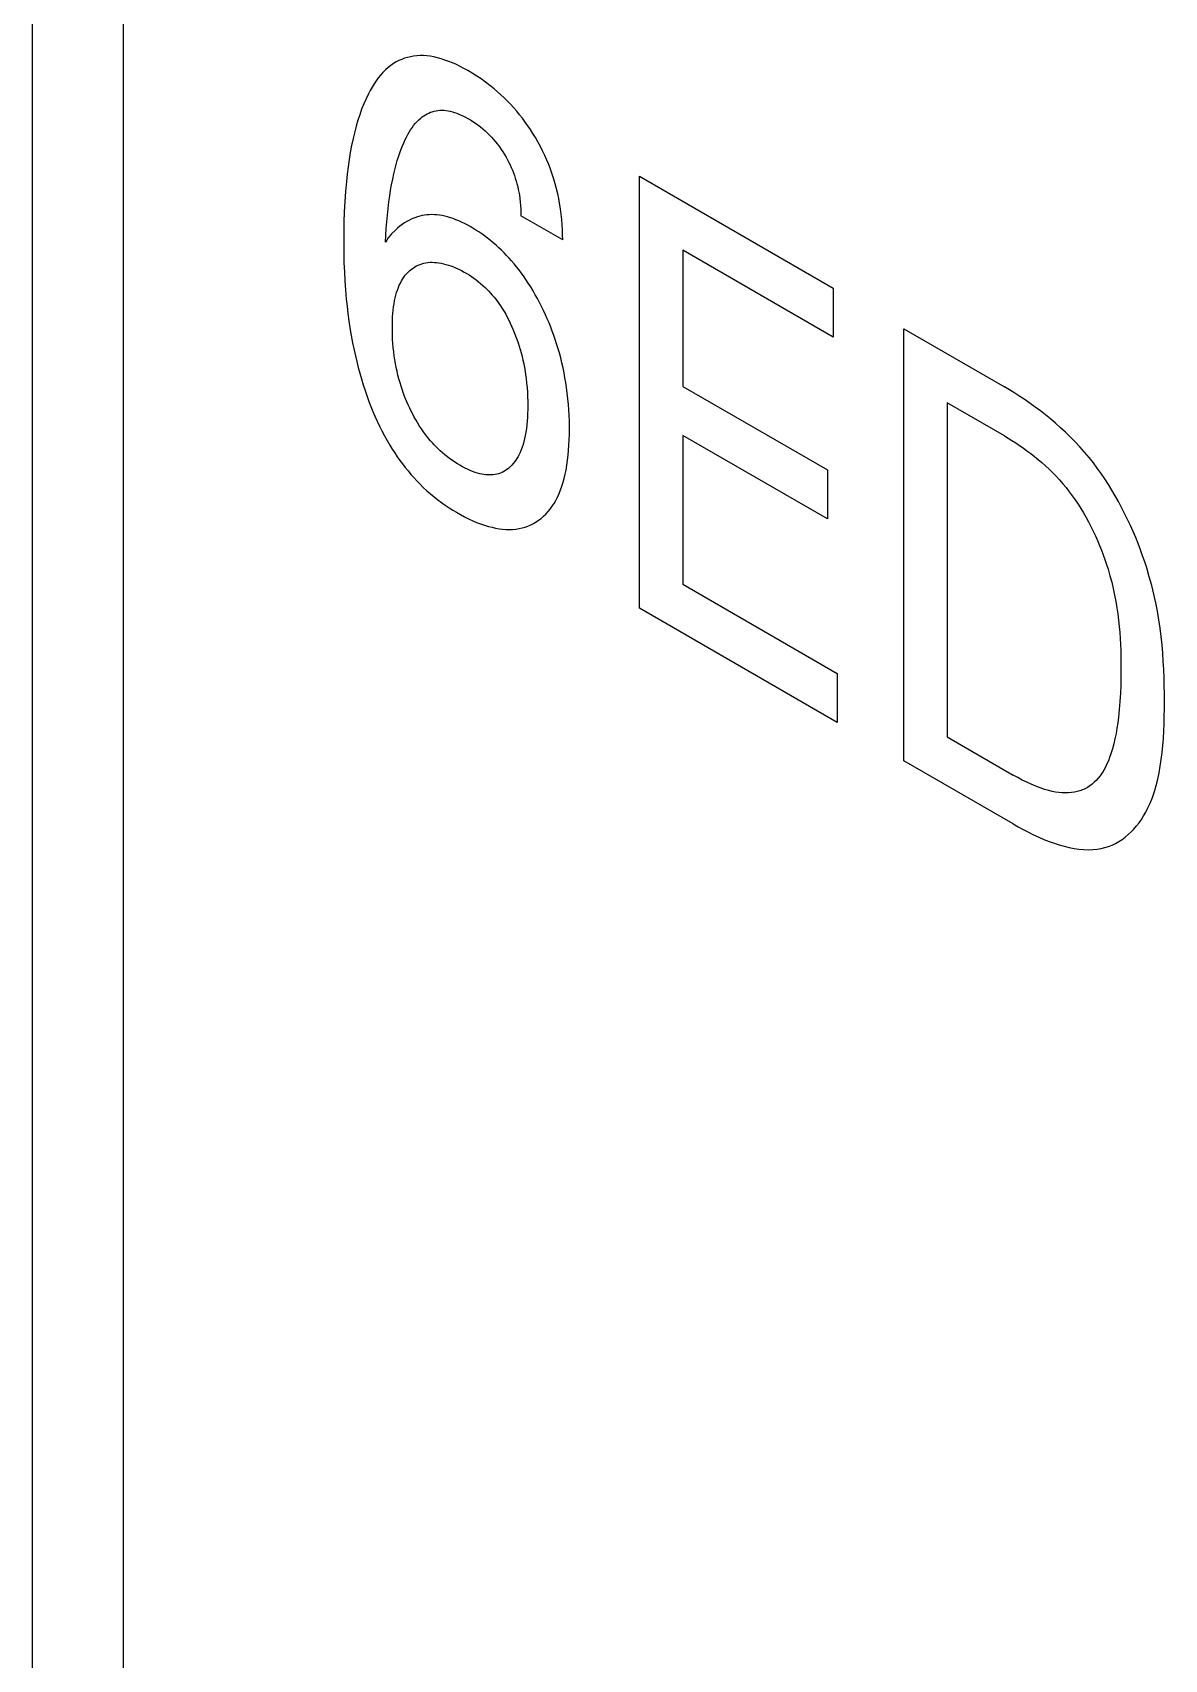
# Model space of a CAD drawing. Extents: x 0 to 420, y 0 to 297.
# Drawn here: x 167.98 to 171.62, y 123.46 to 128.69 of the extents above; entities that cross this region are included whole.
import ezdxf

# ---------------------------------------------------------------- set-up
doc = ezdxf.new("R2010")
doc.units = 0
doc.header["$LTSCALE"] = 23.1
doc.layers.add('40000_ISO', color=7, linetype='CONTINUOUS')

msp = doc.modelspace()

# ---------------------------------------------------------------- linework, layer by layer
at = {"layer": '40000_ISO', "color": 7, "linetype": 'CONTINUOUS'}
for p, q in [((167.9781, 122.0779), (167.9781, 157.1875)), ((168.271, 121.6697), (168.271, 156.7793)), ((169.1469, 128.5912), (169.1386, 128.5862)), ((169.1556, 128.5957), (169.1469, 128.5912)), ((169.1645, 128.5997), (169.1556, 128.5957)), ((169.1737, 128.6031), (169.1645, 128.5997)), ((169.1832, 128.606), (169.1737, 128.6031)), ((169.1929, 128.6083), (169.1832, 128.606)), ((169.2029, 128.6101), (169.1929, 128.6083)), ((169.2131, 128.6113), (169.2029, 128.6101)), ((169.2236, 128.6118), (169.2131, 128.6113)), ((169.2342, 128.6117), (169.2236, 128.6118)), ((169.2451, 128.611), (169.2342, 128.6117)), ((169.2565, 128.6096), (169.2451, 128.611)), ((169.268, 128.6075), (169.2565, 128.6096)), ((169.2798, 128.6048), (169.268, 128.6075)), ((169.2917, 128.6015), (169.2798, 128.6048)), ((169.3037, 128.5976), (169.2917, 128.6015)), ((169.3158, 128.5932), (169.3037, 128.5976)), ((169.328, 128.5882), (169.3158, 128.5932)), ((169.0895, 128.5401), (169.0825, 128.5306)), ((169.0967, 128.549), (169.0895, 128.5401)), ((169.1044, 128.5576), (169.0967, 128.549)), ((169.1124, 128.5656), (169.1044, 128.5576)), ((169.1207, 128.573), (169.1124, 128.5656)), ((169.1295, 128.5799), (169.1207, 128.573)), ((169.1386, 128.5862), (169.1295, 128.5799)), ((169.3402, 128.5827), (169.328, 128.5882)), ((169.3525, 128.5767), (169.3402, 128.5827)), ((169.3648, 128.5704), (169.3525, 128.5767)), ((169.3771, 128.5635), (169.3648, 128.5704)), ((169.3914, 128.5551), (169.3771, 128.5635)), ((169.4057, 128.5461), (169.3914, 128.5551)), ((169.4199, 128.5366), (169.4057, 128.5461)), ((169.0577, 128.4892), (169.0499, 128.4731)), ((169.0635, 128.5), (169.0577, 128.4892)), ((169.0695, 128.5106), (169.0635, 128.5)), ((169.0759, 128.5208), (169.0695, 128.5106)), ((169.0825, 128.5306), (169.0759, 128.5208)), ((169.434, 128.5265), (169.4199, 128.5366)), ((169.4481, 128.5158), (169.434, 128.5265)), ((169.4621, 128.5045), (169.4481, 128.5158)), ((169.4728, 128.4954), (169.4621, 128.5045)), ((169.4834, 128.4859), (169.4728, 128.4954)), ((169.4939, 128.476), (169.4834, 128.4859)), ((169.0359, 128.4395), (169.0296, 128.4219)), ((169.0427, 128.4566), (169.0359, 128.4395)), ((169.0499, 128.4731), (169.0427, 128.4566)), ((169.2629, 128.4316), (169.2688, 128.4333)), ((169.2688, 128.4333), (169.2749, 128.4347)), ((169.2749, 128.4347), (169.2812, 128.4356)), ((169.2812, 128.4356), (169.2876, 128.4362)), ((169.2876, 128.4362), (169.2941, 128.4363)), ((169.2941, 128.4363), (169.3006, 128.4361)), ((169.3006, 128.4361), (169.3072, 128.4354)), ((169.3072, 128.4354), (169.3139, 128.4344)), ((169.3139, 128.4344), (169.3206, 128.433)), ((169.3206, 128.433), (169.3275, 128.4312)), ((169.5043, 128.4658), (169.4939, 128.476)), ((169.5145, 128.4552), (169.5043, 128.4658)), ((169.5246, 128.4442), (169.5145, 128.4552)), ((169.5345, 128.4329), (169.5246, 128.4442)), ((169.5437, 128.4217), (169.5345, 128.4329)), ((169.0184, 128.3855), (169.0135, 128.3667)), ((169.0238, 128.4039), (169.0184, 128.3855)), ((169.0296, 128.4219), (169.0238, 128.4039)), ((169.1979, 128.3801), (169.203, 128.3869)), ((169.203, 128.3869), (169.2083, 128.3934)), ((169.2083, 128.3934), (169.2139, 128.3996)), ((169.2139, 128.3996), (169.2197, 128.4054)), ((169.2197, 128.4054), (169.2258, 128.4108)), ((169.2258, 128.4108), (169.2306, 128.4146)), ((169.2306, 128.4146), (169.2356, 128.4182)), ((169.2356, 128.4182), (169.2407, 128.4215)), ((169.2407, 128.4215), (169.246, 128.4245)), ((169.246, 128.4245), (169.2515, 128.4272)), ((169.2515, 128.4272), (169.2571, 128.4296)), ((169.2571, 128.4296), (169.2629, 128.4316)), ((169.3275, 128.4312), (169.3345, 128.4291)), ((169.3345, 128.4291), (169.3415, 128.4267)), ((169.3415, 128.4267), (169.3486, 128.424)), ((169.3486, 128.424), (169.3557, 128.4209)), ((169.3557, 128.4209), (169.3628, 128.4176)), ((169.3628, 128.4176), (169.37, 128.414)), ((169.37, 128.414), (169.3771, 128.4101)), ((169.3771, 128.4101), (169.3853, 128.4053)), ((169.3853, 128.4053), (169.3934, 128.4002)), ((169.3934, 128.4002), (169.4015, 128.3947)), ((169.4015, 128.3947), (169.4096, 128.3889)), ((169.4096, 128.3889), (169.4176, 128.3827)), ((169.4176, 128.3827), (169.4255, 128.3761)), ((169.5528, 128.4102), (169.5437, 128.4217)), ((169.5616, 128.3984), (169.5528, 128.4102)), ((169.5702, 128.3863), (169.5616, 128.3984)), ((169.5785, 128.3739), (169.5702, 128.3863)), ((169.0083, 128.345), (169.0037, 128.3229)), ((169.0135, 128.3667), (169.0083, 128.345)), ((169.1673, 128.3223), (169.1722, 128.3336)), ((169.1722, 128.3336), (169.176, 128.3419)), ((169.176, 128.3419), (169.18, 128.35)), ((169.18, 128.35), (169.1842, 128.3579)), ((169.1842, 128.3579), (169.1885, 128.3655)), ((169.1885, 128.3655), (169.1931, 128.3729)), ((169.1931, 128.3729), (169.1979, 128.3801)), ((169.4255, 128.3761), (169.4326, 128.3699)), ((169.4326, 128.3699), (169.4397, 128.3634)), ((169.4397, 128.3634), (169.4466, 128.3566)), ((169.4466, 128.3566), (169.4534, 128.3495)), ((169.4534, 128.3495), (169.4601, 128.3421)), ((169.4601, 128.3421), (169.4666, 128.3344)), ((169.4666, 128.3344), (169.4727, 128.3267)), ((169.5866, 128.3614), (169.5785, 128.3739)), ((169.5943, 128.3486), (169.5866, 128.3614)), ((169.6025, 128.3345), (169.5943, 128.3486)), ((169.6102, 128.3201), (169.6025, 128.3345)), ((168.9958, 128.2774), (168.9924, 128.2542)), ((168.9995, 128.3003), (168.9958, 128.2774)), ((169.0037, 128.3229), (168.9995, 128.3003)), ((169.1505, 128.2745), (169.1544, 128.2868)), ((169.1544, 128.2868), (169.1584, 128.2989)), ((169.1584, 128.2989), (169.1627, 128.3107)), ((169.1627, 128.3107), (169.1673, 128.3223)), ((169.4727, 128.3267), (169.4786, 128.3187)), ((169.4786, 128.3187), (169.4843, 128.3105)), ((169.4843, 128.3105), (169.4898, 128.3022)), ((169.4898, 128.3022), (169.4951, 128.2936)), ((169.4951, 128.2936), (169.5002, 128.2849)), ((169.5002, 128.2849), (169.5046, 128.2768)), ((169.5046, 128.2768), (169.5089, 128.2686)), ((169.6176, 128.3057), (169.6102, 128.3201)), ((169.6246, 128.291), (169.6176, 128.3057)), ((169.6312, 128.2763), (169.6246, 128.291)), ((169.6373, 128.2615), (169.6312, 128.2763)), ((168.9895, 128.2307), (168.9869, 128.207)), ((168.9924, 128.2542), (168.9895, 128.2307)), ((169.1356, 128.2147), (169.1394, 128.2322)), ((169.1394, 128.2322), (169.1436, 128.2493)), ((169.1436, 128.2493), (169.147, 128.262)), ((169.147, 128.262), (169.1505, 128.2745)), ((169.5089, 128.2686), (169.5129, 128.2603)), ((169.5129, 128.2603), (169.5167, 128.252)), ((169.5167, 128.252), (169.5203, 128.2436)), ((169.5203, 128.2436), (169.5236, 128.2352)), ((169.5236, 128.2352), (169.5268, 128.2268)), ((169.5268, 128.2268), (169.5298, 128.2178)), ((169.643, 128.2467), (169.6373, 128.2615)), ((169.6486, 128.2309), (169.643, 128.2467)), ((169.6537, 128.2151), (169.6486, 128.2309)), ((169.9289, 126.8363), (169.9289, 128.2243)), ((169.9289, 128.2243), (170.5517, 127.8648)), ((168.9841, 128.175), (168.9818, 128.1427)), ((168.9869, 128.207), (168.9841, 128.175)), ((169.1261, 128.1607), (169.129, 128.1789)), ((169.129, 128.1789), (169.1322, 128.1969)), ((169.1322, 128.1969), (169.1356, 128.2147)), ((169.5298, 128.2178), (169.5326, 128.2088)), ((169.5326, 128.2088), (169.5351, 128.1998)), ((169.5351, 128.1998), (169.5374, 128.1908)), ((169.5374, 128.1908), (169.5394, 128.1819)), ((169.5394, 128.1819), (169.5411, 128.173)), ((169.5411, 128.173), (169.5427, 128.1642)), ((169.6583, 128.1994), (169.6537, 128.2151)), ((169.6624, 128.1837), (169.6583, 128.1994)), ((169.6661, 128.1681), (169.6624, 128.1837)), ((168.9818, 128.1427), (168.9801, 128.11)), ((169.1186, 128.0996), (169.1209, 128.121)), ((169.1209, 128.121), (169.1236, 128.1422)), ((169.1236, 128.1422), (169.1261, 128.1607)), ((169.5427, 128.1642), (169.5444, 128.1526)), ((169.5444, 128.1526), (169.5457, 128.1411)), ((169.5457, 128.1411), (169.5468, 128.1298)), ((169.5468, 128.1298), (169.5475, 128.1186)), ((169.6694, 128.1525), (169.6661, 128.1681)), ((169.6722, 128.1371), (169.6694, 128.1525)), ((169.675, 128.1196), (169.6722, 128.1371)), ((169.6772, 128.1023), (169.675, 128.1196)), ((168.9789, 128.0769), (168.9782, 128.0435)), ((168.9801, 128.11), (168.9789, 128.0769)), ((169.1149, 128.0562), (169.1166, 128.0779)), ((169.1166, 128.0779), (169.1186, 128.0996)), ((169.166, 128.0691), (169.1587, 128.0635)), ((169.1736, 128.0743), (169.166, 128.0691)), ((169.1814, 128.0791), (169.1736, 128.0743)), ((169.1894, 128.0835), (169.1814, 128.0791)), ((169.1977, 128.0874), (169.1894, 128.0835)), ((169.2063, 128.0909), (169.1977, 128.0874)), ((169.215, 128.0939), (169.2063, 128.0909)), ((169.2224, 128.0959), (169.215, 128.0939)), ((169.2299, 128.0976), (169.2224, 128.0959)), ((169.2375, 128.0989), (169.2299, 128.0976)), ((169.2453, 128.0999), (169.2375, 128.0989)), ((169.2533, 128.1005), (169.2453, 128.0999)), ((169.2614, 128.1007), (169.2533, 128.1005)), ((169.2696, 128.1005), (169.2614, 128.1007)), ((169.2779, 128.1), (169.2696, 128.1005)), ((169.2864, 128.099), (169.2779, 128.1)), ((169.2949, 128.0976), (169.2864, 128.099)), ((169.3036, 128.0957), (169.2949, 128.0976)), ((169.3123, 128.0935), (169.3036, 128.0957)), ((169.3212, 128.0909), (169.3123, 128.0935)), ((169.33, 128.0879), (169.3212, 128.0909)), ((169.339, 128.0845), (169.33, 128.0879)), ((169.348, 128.0808), (169.339, 128.0845)), ((169.3571, 128.0767), (169.348, 128.0808)), ((169.3661, 128.0723), (169.3571, 128.0767)), ((169.3752, 128.0676), (169.3661, 128.0723)), ((169.3843, 128.0626), (169.3752, 128.0676)), ((169.5475, 128.1186), (169.5479, 128.1077)), ((169.5479, 128.1077), (169.548, 128.097)), ((169.682, 128.0196), (169.548, 128.097)), ((169.679, 128.0853), (169.6772, 128.1023)), ((169.6804, 128.0685), (169.679, 128.0853)), ((169.6813, 128.0519), (169.6804, 128.0685)), ((168.9782, 128.0435), (168.9781, 128.0099)), ((169.1121, 128.0122), (169.1134, 128.0342)), ((169.1166, 128.0192), (169.1121, 128.0122)), ((169.1134, 128.0342), (169.1149, 128.0562)), ((169.1215, 128.0259), (169.1166, 128.0192)), ((169.1323, 128.039), (169.1215, 128.0259)), ((169.1446, 128.0514), (169.1323, 128.039)), ((169.1515, 128.0576), (169.1446, 128.0514)), ((169.1587, 128.0635), (169.1515, 128.0576)), ((169.3937, 128.0571), (169.3843, 128.0626)), ((169.4031, 128.0513), (169.3937, 128.0571)), ((169.4125, 128.0453), (169.4031, 128.0513)), ((169.4218, 128.0389), (169.4125, 128.0453)), ((169.4311, 128.0322), (169.4218, 128.0389)), ((169.4404, 128.0252), (169.4311, 128.0322)), ((169.4496, 128.0179), (169.4404, 128.0252)), ((169.4588, 128.0104), (169.4496, 128.0179)), ((169.6818, 128.0356), (169.6813, 128.0519)), ((169.682, 128.0196), (169.6818, 128.0356)), ((168.9781, 128.0099), (168.9784, 127.9745)), ((168.9784, 127.9745), (168.9791, 127.946)), ((169.4679, 128.0025), (169.4588, 128.0104)), ((169.4769, 127.9943), (169.4679, 128.0025)), ((169.4852, 127.9863), (169.4769, 127.9943)), ((169.4935, 127.9781), (169.4852, 127.9863)), ((169.5017, 127.9697), (169.4935, 127.9781)), ((169.5098, 127.961), (169.5017, 127.9697)), ((170.0687, 127.9862), (170.0687, 127.5485)), ((170.5517, 127.7074), (170.0687, 127.9862)), ((168.9791, 127.946), (168.9803, 127.9172)), ((168.9803, 127.9172), (168.9818, 127.8883)), ((169.1762, 127.9059), (169.1807, 127.9113)), ((169.1807, 127.9113), (169.1855, 127.9163)), ((169.1855, 127.9163), (169.1905, 127.921)), ((169.1905, 127.921), (169.1957, 127.9253)), ((169.1957, 127.9253), (169.2011, 127.9293)), ((169.2011, 127.9293), (169.2065, 127.9327)), ((169.2065, 127.9327), (169.212, 127.9358)), ((169.212, 127.9358), (169.2177, 127.9386)), ((169.2177, 127.9386), (169.2236, 127.941)), ((169.2236, 127.941), (169.2297, 127.9431)), ((169.2297, 127.9431), (169.2359, 127.9448)), ((169.2359, 127.9448), (169.2423, 127.9461)), ((169.2423, 127.9461), (169.2489, 127.9471)), ((169.2489, 127.9471), (169.2557, 127.9476)), ((169.2557, 127.9476), (169.2626, 127.9478)), ((169.2626, 127.9478), (169.2696, 127.9475)), ((169.2696, 127.9475), (169.2768, 127.947)), ((169.2768, 127.947), (169.2841, 127.946)), ((169.2841, 127.946), (169.2914, 127.9447)), ((169.2914, 127.9447), (169.2989, 127.9431)), ((169.2989, 127.9431), (169.3064, 127.9411)), ((169.3064, 127.9411), (169.3146, 127.9386)), ((169.3146, 127.9386), (169.3229, 127.9358)), ((169.3229, 127.9358), (169.3312, 127.9326)), ((169.3312, 127.9326), (169.3396, 127.929)), ((169.3396, 127.929), (169.3481, 127.9251)), ((169.3481, 127.9251), (169.3565, 127.9209)), ((169.3565, 127.9209), (169.365, 127.9163)), ((169.365, 127.9163), (169.3735, 127.9114)), ((169.3735, 127.9114), (169.381, 127.9069)), ((169.5178, 127.952), (169.5098, 127.961)), ((169.5256, 127.9429), (169.5178, 127.952)), ((169.5334, 127.9335), (169.5256, 127.9429)), ((169.5409, 127.924), (169.5334, 127.9335)), ((169.5483, 127.9142), (169.5409, 127.924)), ((169.5556, 127.9043), (169.5483, 127.9142)), ((168.9818, 127.8883), (168.9839, 127.8591)), ((168.9839, 127.8591), (168.9865, 127.8296)), ((169.1483, 127.8502), (169.1509, 127.8583)), ((169.1509, 127.8583), (169.1538, 127.8662)), ((169.1538, 127.8662), (169.1569, 127.8738)), ((169.1569, 127.8738), (169.1604, 127.8811)), ((169.1604, 127.8811), (169.1641, 127.888)), ((169.1641, 127.888), (169.1679, 127.8943)), ((169.1679, 127.8943), (169.1719, 127.9003)), ((169.1719, 127.9003), (169.1762, 127.9059)), ((169.381, 127.9069), (169.3885, 127.902)), ((169.3885, 127.902), (169.396, 127.8969)), ((169.396, 127.8969), (169.4035, 127.8916)), ((169.4035, 127.8916), (169.4109, 127.8859)), ((169.4109, 127.8859), (169.4183, 127.8799)), ((169.4183, 127.8799), (169.4256, 127.8736)), ((169.4256, 127.8736), (169.4328, 127.8669)), ((169.4328, 127.8669), (169.4387, 127.8611)), ((169.4387, 127.8611), (169.4445, 127.8551)), ((169.5637, 127.8925), (169.5556, 127.9043)), ((169.5716, 127.8806), (169.5637, 127.8925)), ((169.5793, 127.8684), (169.5716, 127.8806)), ((169.5868, 127.8561), (169.5793, 127.8684)), ((170.5517, 127.8648), (170.5517, 127.7074)), ((168.9865, 127.8296), (168.9888, 127.8066)), ((168.9888, 127.8066), (168.9916, 127.7834)), ((169.1385, 127.8041), (169.1401, 127.8144)), ((169.1401, 127.8144), (169.1419, 127.8245)), ((169.1419, 127.8245), (169.1438, 127.8332)), ((169.1438, 127.8332), (169.1459, 127.8418)), ((169.1459, 127.8418), (169.1483, 127.8502)), ((169.4445, 127.8551), (169.4503, 127.8489)), ((169.4503, 127.8489), (169.4559, 127.8424)), ((169.4559, 127.8424), (169.4615, 127.8358)), ((169.4615, 127.8358), (169.4669, 127.829)), ((169.4669, 127.829), (169.4721, 127.822)), ((169.4721, 127.822), (169.4773, 127.8148)), ((169.4773, 127.8148), (169.4823, 127.8075)), ((169.4823, 127.8075), (169.488, 127.7987)), ((169.594, 127.8436), (169.5868, 127.8561)), ((169.6009, 127.831), (169.594, 127.8436)), ((169.6077, 127.8182), (169.6009, 127.831)), ((169.6142, 127.8054), (169.6077, 127.8182)), ((168.9916, 127.7834), (168.9947, 127.76)), ((168.9947, 127.76), (168.9983, 127.7366)), ((169.1346, 127.7498), (169.135, 127.761)), ((169.135, 127.761), (169.1355, 127.772)), ((169.1355, 127.772), (169.1363, 127.7829)), ((169.1363, 127.7829), (169.1373, 127.7935)), ((169.1373, 127.7935), (169.1385, 127.8041)), ((169.488, 127.7987), (169.4935, 127.7897)), ((169.4935, 127.7897), (169.4988, 127.7805)), ((169.4988, 127.7805), (169.5038, 127.7712)), ((169.5038, 127.7712), (169.5087, 127.7619)), ((169.5087, 127.7619), (169.5133, 127.7524)), ((169.6204, 127.7925), (169.6142, 127.8054)), ((169.6265, 127.7793), (169.6204, 127.7925)), ((169.6324, 127.766), (169.6265, 127.7793)), ((169.6381, 127.7527), (169.6324, 127.766)), ((168.9983, 127.7366), (169.0022, 127.7129)), ((169.0022, 127.7129), (169.0067, 127.6892)), ((169.1345, 127.7386), (169.1346, 127.7498)), ((169.1346, 127.7258), (169.1345, 127.7386)), ((169.1349, 127.713), (169.1346, 127.7258)), ((169.1355, 127.7), (169.1349, 127.713)), ((169.5133, 127.7524), (169.5177, 127.7428)), ((169.5177, 127.7428), (169.5219, 127.7333)), ((169.5219, 127.7333), (169.5265, 127.7223)), ((169.5265, 127.7223), (169.5308, 127.7113)), ((169.5308, 127.7113), (169.5348, 127.7004)), ((169.6435, 127.7393), (169.6381, 127.7527)), ((169.6486, 127.726), (169.6435, 127.7393)), ((169.6535, 127.7126), (169.6486, 127.726)), ((169.6581, 127.6992), (169.6535, 127.7126)), ((170.7783, 126.3459), (170.7783, 127.7339)), ((170.7783, 127.7339), (171.102, 127.547)), ((169.0067, 127.6892), (169.0116, 127.6653)), ((169.0116, 127.6653), (169.0156, 127.6469)), ((169.1364, 127.6869), (169.1355, 127.7)), ((169.1375, 127.6736), (169.1364, 127.6869)), ((169.139, 127.6603), (169.1375, 127.6736)), ((169.1407, 127.6468), (169.139, 127.6603)), ((169.5348, 127.7004), (169.5386, 127.6894)), ((169.5386, 127.6894), (169.5421, 127.6784)), ((169.5421, 127.6784), (169.5454, 127.6674)), ((169.5454, 127.6674), (169.5485, 127.6565)), ((169.5485, 127.6565), (169.5515, 127.6446)), ((169.6625, 127.6858), (169.6581, 127.6992)), ((169.6667, 127.6724), (169.6625, 127.6858)), ((169.6713, 127.6563), (169.6667, 127.6724)), ((169.6756, 127.6403), (169.6713, 127.6563)), ((169.0156, 127.6469), (169.02, 127.6285)), ((169.02, 127.6285), (169.0247, 127.61)), ((169.0247, 127.61), (169.0297, 127.5914)), ((169.1425, 127.6346), (169.1407, 127.6468)), ((169.1446, 127.6224), (169.1425, 127.6346)), ((169.1469, 127.6101), (169.1446, 127.6224)), ((169.1496, 127.5978), (169.1469, 127.6101)), ((169.1525, 127.5853), (169.1496, 127.5978)), ((169.5515, 127.6446), (169.5543, 127.6328)), ((169.5543, 127.6328), (169.5568, 127.621)), ((169.5568, 127.621), (169.5591, 127.6092)), ((169.5591, 127.6092), (169.5611, 127.5976)), ((169.5611, 127.5976), (169.5629, 127.586)), ((169.6796, 127.6243), (169.6756, 127.6403)), ((169.6832, 127.6084), (169.6796, 127.6243)), ((169.6865, 127.5925), (169.6832, 127.6084)), ((169.0297, 127.5914), (169.0351, 127.5728)), ((169.0351, 127.5728), (169.0408, 127.5542)), ((169.0408, 127.5542), (169.0469, 127.5355)), ((169.1557, 127.5728), (169.1525, 127.5853)), ((169.1593, 127.5603), (169.1557, 127.5728)), ((169.1624, 127.5501), (169.1593, 127.5603)), ((169.1657, 127.54), (169.1624, 127.5501)), ((169.5629, 127.586), (169.5644, 127.5745)), ((169.5644, 127.5745), (169.5661, 127.5596)), ((169.5661, 127.5596), (169.5675, 127.5448)), ((169.5675, 127.5448), (169.5685, 127.5302)), ((169.6894, 127.5768), (169.6865, 127.5925)), ((169.6921, 127.5611), (169.6894, 127.5768)), ((169.6944, 127.5456), (169.6921, 127.5611)), ((169.6969, 127.5272), (169.6944, 127.5456)), ((170.0687, 127.5485), (170.5328, 127.2805)), ((171.1184, 127.5374), (171.102, 127.547)), ((169.0469, 127.5355), (169.0534, 127.5168)), ((169.0534, 127.5168), (169.0593, 127.5008)), ((169.0593, 127.5008), (169.0654, 127.4848)), ((169.1693, 127.5298), (169.1657, 127.54)), ((169.173, 127.5196), (169.1693, 127.5298)), ((169.177, 127.5094), (169.173, 127.5196)), ((169.1812, 127.4993), (169.177, 127.5094)), ((169.1856, 127.4892), (169.1812, 127.4993)), ((169.5685, 127.5302), (169.5692, 127.5158)), ((169.5692, 127.5158), (169.5696, 127.5014)), ((169.5696, 127.5014), (169.5697, 127.4873)), ((169.6989, 127.509), (169.6969, 127.5272)), ((169.7005, 127.491), (169.6989, 127.509)), ((170.9181, 127.4958), (170.9181, 126.4226)), ((171.102, 127.3896), (170.9181, 127.4958)), ((171.1349, 127.5273), (171.1184, 127.5374)), ((171.1514, 127.5168), (171.1349, 127.5273)), ((171.1679, 127.5058), (171.1514, 127.5168)), ((171.1845, 127.4944), (171.1679, 127.5058)), ((171.2011, 127.4826), (171.1845, 127.4944)), ((169.0654, 127.4848), (169.0719, 127.4688)), ((169.0719, 127.4688), (169.0787, 127.4529)), ((169.0787, 127.4529), (169.0858, 127.4371)), ((169.1903, 127.4791), (169.1856, 127.4892)), ((169.195, 127.4693), (169.1903, 127.4791)), ((169.2, 127.4595), (169.195, 127.4693)), ((169.2052, 127.4498), (169.2, 127.4595)), ((169.2106, 127.4403), (169.2052, 127.4498)), ((169.2162, 127.4308), (169.2106, 127.4403)), ((169.5687, 127.4495), (169.5678, 127.4373)), ((169.5693, 127.462), (169.5687, 127.4495)), ((169.5696, 127.4746), (169.5693, 127.462)), ((169.5697, 127.4873), (169.5696, 127.4746)), ((169.7018, 127.4731), (169.7005, 127.491)), ((169.7027, 127.4554), (169.7018, 127.4731)), ((169.7034, 127.4379), (169.7027, 127.4554)), ((171.2175, 127.4702), (171.2011, 127.4826)), ((171.234, 127.4574), (171.2175, 127.4702)), ((171.2503, 127.4442), (171.234, 127.4574)), ((171.2664, 127.4304), (171.2503, 127.4442)), ((169.0858, 127.4371), (169.0932, 127.4213)), ((169.0932, 127.4213), (169.101, 127.4057)), ((169.101, 127.4057), (169.1092, 127.3902)), ((169.1092, 127.3902), (169.1177, 127.3749)), ((169.222, 127.4215), (169.2162, 127.4308)), ((169.228, 127.4124), (169.222, 127.4215)), ((169.2343, 127.4034), (169.228, 127.4124)), ((169.2398, 127.3959), (169.2343, 127.4034)), ((169.2454, 127.3885), (169.2398, 127.3959)), ((169.2512, 127.3813), (169.2454, 127.3885)), ((169.5617, 127.3916), (169.5597, 127.3817)), ((169.5635, 127.4017), (169.5617, 127.3916)), ((169.5653, 127.4133), (169.5635, 127.4017)), ((169.5667, 127.4252), (169.5653, 127.4133)), ((169.5678, 127.4373), (169.5667, 127.4252)), ((169.7031, 127.3775), (169.7035, 127.3946)), ((169.7037, 127.4119), (169.7034, 127.4379)), ((169.7035, 127.3946), (169.7037, 127.4119)), ((170.0687, 127.3911), (170.0687, 126.913)), ((170.5328, 127.1231), (170.0687, 127.3911)), ((171.102, 127.3896), (171.114, 127.3826)), ((171.2825, 127.4162), (171.2664, 127.4304)), ((171.2983, 127.4015), (171.2825, 127.4162)), ((171.3139, 127.3863), (171.2983, 127.4015)), ((169.1177, 127.3749), (169.1265, 127.3598)), ((169.1265, 127.3598), (169.1342, 127.3474)), ((169.1342, 127.3474), (169.1421, 127.3352)), ((169.1421, 127.3352), (169.1502, 127.3231)), ((169.2571, 127.3743), (169.2512, 127.3813)), ((169.2631, 127.3675), (169.2571, 127.3743)), ((169.2693, 127.3608), (169.2631, 127.3675)), ((169.2755, 127.3544), (169.2693, 127.3608)), ((169.2817, 127.3482), (169.2755, 127.3544)), ((169.2881, 127.3422), (169.2817, 127.3482)), ((169.2959, 127.3352), (169.2881, 127.3422)), ((169.3037, 127.3286), (169.2959, 127.3352)), ((169.5449, 127.3363), (169.5418, 127.3298)), ((169.5485, 127.3448), (169.5449, 127.3363)), ((169.5518, 127.3536), (169.5485, 127.3448)), ((169.5547, 127.3627), (169.5518, 127.3536)), ((169.5573, 127.3721), (169.5547, 127.3627)), ((169.5597, 127.3817), (169.5573, 127.3721)), ((169.6996, 127.3276), (169.7011, 127.344)), ((169.7011, 127.344), (169.7023, 127.3606)), ((169.7023, 127.3606), (169.7031, 127.3775)), ((171.114, 127.3826), (171.126, 127.3752)), ((171.126, 127.3752), (171.138, 127.3675)), ((171.138, 127.3675), (171.1501, 127.3595)), ((171.1501, 127.3595), (171.1622, 127.3512)), ((171.1622, 127.3512), (171.1742, 127.3424)), ((171.1742, 127.3424), (171.1862, 127.3334)), ((171.3292, 127.3706), (171.3139, 127.3863)), ((171.3443, 127.3544), (171.3292, 127.3706)), ((171.3591, 127.3377), (171.3443, 127.3544)), ((171.3736, 127.3205), (171.3591, 127.3377)), ((169.1502, 127.3231), (169.1586, 127.3113)), ((169.1586, 127.3113), (169.1672, 127.2997)), ((169.1672, 127.2997), (169.1759, 127.2883)), ((169.1759, 127.2883), (169.1849, 127.2771)), ((169.3116, 127.3223), (169.3037, 127.3286)), ((169.3196, 127.3163), (169.3116, 127.3223)), ((169.3276, 127.3107), (169.3196, 127.3163)), ((169.3356, 127.3053), (169.3276, 127.3107)), ((169.3437, 127.3002), (169.3356, 127.3053)), ((169.3517, 127.2954), (169.3437, 127.3002)), ((169.3599, 127.2908), (169.3517, 127.2954)), ((169.3681, 127.2865), (169.3599, 127.2908)), ((169.3762, 127.2825), (169.3681, 127.2865)), ((169.5076, 127.2856), (169.5028, 127.2819)), ((169.514, 127.2913), (169.5076, 127.2856)), ((169.5186, 127.2959), (169.514, 127.2913)), ((169.523, 127.3009), (169.5186, 127.2959)), ((169.5272, 127.3061), (169.523, 127.3009)), ((169.5312, 127.3117), (169.5272, 127.3061)), ((169.535, 127.3175), (169.5312, 127.3117)), ((169.5385, 127.3235), (169.535, 127.3175)), ((169.5418, 127.3298), (169.5385, 127.3235)), ((169.6927, 127.2801), (169.6954, 127.2956)), ((169.6954, 127.2956), (169.6977, 127.3114)), ((169.6977, 127.3114), (169.6996, 127.3276)), ((171.1862, 127.3334), (171.1982, 127.324)), ((171.1982, 127.324), (171.2101, 127.3143)), ((171.2101, 127.3143), (171.2219, 127.3042)), ((171.2219, 127.3042), (171.2335, 127.2938)), ((171.2335, 127.2938), (171.2451, 127.283)), ((171.2451, 127.283), (171.2564, 127.2718)), ((171.3877, 127.3028), (171.3736, 127.3205)), ((171.4002, 127.2861), (171.3877, 127.3028)), ((171.4124, 127.2691), (171.4002, 127.2861)), ((169.1849, 127.2771), (169.194, 127.2663)), ((169.194, 127.2663), (169.2033, 127.2558)), ((169.2033, 127.2558), (169.2128, 127.2455)), ((169.2128, 127.2455), (169.2224, 127.2356)), ((169.2224, 127.2356), (169.2337, 127.2245)), ((169.3843, 127.2789), (169.3762, 127.2825)), ((169.3923, 127.2756), (169.3843, 127.2789)), ((169.4003, 127.2727), (169.3923, 127.2756)), ((169.4083, 127.2703), (169.4003, 127.2727)), ((169.4161, 127.2682), (169.4083, 127.2703)), ((169.4225, 127.2668), (169.4161, 127.2682)), ((169.4288, 127.2657), (169.4225, 127.2668)), ((169.435, 127.2649), (169.4288, 127.2657)), ((169.4412, 127.2644), (169.435, 127.2649)), ((169.4472, 127.2643), (169.4412, 127.2644)), ((169.4532, 127.2644), (169.4472, 127.2643)), ((169.459, 127.2649), (169.4532, 127.2644)), ((169.4647, 127.2657), (169.459, 127.2649)), ((169.4702, 127.2668), (169.4647, 127.2657)), ((169.4761, 127.2684), (169.4702, 127.2668)), ((169.4818, 127.2704), (169.4761, 127.2684)), ((169.4873, 127.2728), (169.4818, 127.2704)), ((169.4927, 127.2755), (169.4873, 127.2728)), ((169.4978, 127.2786), (169.4927, 127.2755)), ((169.5028, 127.2819), (169.4978, 127.2786)), ((169.6794, 127.2282), (169.6833, 127.2407)), ((169.6833, 127.2407), (169.6868, 127.2535)), ((169.6868, 127.2535), (169.6899, 127.2666)), ((169.6899, 127.2666), (169.6927, 127.2801)), ((170.5328, 127.2805), (170.5328, 127.1231)), ((171.2564, 127.2718), (171.2676, 127.2603)), ((171.2676, 127.2603), (171.2785, 127.2484)), ((171.2785, 127.2484), (171.2893, 127.2362)), ((171.2893, 127.2362), (171.2998, 127.2236)), ((171.4242, 127.2517), (171.4124, 127.2691)), ((171.4358, 127.2339), (171.4242, 127.2517)), ((171.447, 127.2158), (171.4358, 127.2339)), ((169.2337, 127.2245), (169.2453, 127.2138)), ((169.2453, 127.2138), (169.257, 127.2036)), ((169.257, 127.2036), (169.2687, 127.1939)), ((169.2687, 127.1939), (169.2806, 127.1846)), ((169.2806, 127.1846), (169.2926, 127.1757)), ((169.6542, 127.1728), (169.6598, 127.1824)), ((169.6598, 127.1824), (169.6653, 127.1932)), ((169.6653, 127.1932), (169.6704, 127.2044)), ((169.6704, 127.2044), (169.6751, 127.2161)), ((169.6751, 127.2161), (169.6794, 127.2282)), ((171.2998, 127.2236), (171.31, 127.2106)), ((171.31, 127.2106), (171.3197, 127.1976)), ((171.3197, 127.1976), (171.3291, 127.1843)), ((171.3291, 127.1843), (171.3383, 127.1706)), ((171.4578, 127.1975), (171.447, 127.2158)), ((171.4683, 127.1789), (171.4578, 127.1975)), ((171.4784, 127.16), (171.4683, 127.1789)), ((169.2926, 127.1757), (169.3046, 127.1672)), ((169.3046, 127.1672), (169.3167, 127.1592)), ((169.3167, 127.1592), (169.3288, 127.1515)), ((169.3288, 127.1515), (169.3409, 127.1443)), ((169.3409, 127.1443), (169.3539, 127.1369)), ((169.3539, 127.1369), (169.3669, 127.1299)), ((169.3669, 127.1299), (169.3798, 127.1235)), ((169.613, 127.125), (169.6207, 127.1317)), ((169.6207, 127.1317), (169.6282, 127.1389)), ((169.6282, 127.1389), (169.6352, 127.1467)), ((169.6352, 127.1467), (169.6419, 127.1549)), ((169.6419, 127.1549), (169.6482, 127.1636)), ((169.6482, 127.1636), (169.6542, 127.1728)), ((171.3383, 127.1706), (171.3472, 127.1567)), ((171.3472, 127.1567), (171.3557, 127.1425)), ((171.3557, 127.1425), (171.364, 127.1281)), ((171.364, 127.1281), (171.372, 127.1134)), ((171.4882, 127.141), (171.4784, 127.16)), ((171.4976, 127.1218), (171.4882, 127.141)), ((169.3798, 127.1235), (169.3927, 127.1175)), ((169.3927, 127.1175), (169.4055, 127.1121)), ((169.4055, 127.1121), (169.4183, 127.1072)), ((169.4183, 127.1072), (169.431, 127.1028)), ((169.431, 127.1028), (169.4436, 127.0991)), ((169.4436, 127.0991), (169.4551, 127.0961)), ((169.4551, 127.0961), (169.4665, 127.0937)), ((169.4665, 127.0937), (169.4778, 127.0917)), ((169.4778, 127.0917), (169.4889, 127.0904)), ((169.4889, 127.0904), (169.4999, 127.0896)), ((169.4999, 127.0896), (169.5107, 127.0893)), ((169.5107, 127.0893), (169.5212, 127.0896)), ((169.5212, 127.0896), (169.5316, 127.0906)), ((169.5316, 127.0906), (169.5417, 127.0921)), ((169.5417, 127.0921), (169.5515, 127.0942)), ((169.5515, 127.0942), (169.5611, 127.0969)), ((169.5611, 127.0969), (169.5705, 127.1002)), ((169.5705, 127.1002), (169.5795, 127.104)), ((169.5795, 127.104), (169.5883, 127.1084)), ((169.5883, 127.1084), (169.5967, 127.1133)), ((169.5967, 127.1133), (169.6048, 127.1188)), ((169.6048, 127.1188), (169.613, 127.125)), ((171.372, 127.1134), (171.3797, 127.0986)), ((171.3797, 127.0986), (171.3871, 127.0837)), ((171.3871, 127.0837), (171.3941, 127.0686)), ((171.5066, 127.1025), (171.4976, 127.1218)), ((171.5153, 127.083), (171.5066, 127.1025)), ((171.5236, 127.0635), (171.5153, 127.083)), ((171.3941, 127.0686), (171.4009, 127.0535)), ((171.4009, 127.0535), (171.4074, 127.0382)), ((171.4074, 127.0382), (171.4135, 127.0229)), ((171.4135, 127.0229), (171.4193, 127.0076)), ((171.5315, 127.0439), (171.5236, 127.0635)), ((171.539, 127.0243), (171.5315, 127.0439)), ((171.546, 127.0047), (171.539, 127.0243)), ((171.4193, 127.0076), (171.4248, 126.9923)), ((171.4248, 126.9923), (171.43, 126.9771)), ((171.43, 126.9771), (171.4348, 126.9618)), ((171.5527, 126.9852), (171.546, 127.0047)), ((171.559, 126.9658), (171.5527, 126.9852)), ((171.4348, 126.9618), (171.441, 126.9408)), ((171.441, 126.9408), (171.4465, 126.9199)), ((171.4465, 126.9199), (171.4515, 126.8992)), ((171.5675, 126.9375), (171.559, 126.9658)), ((171.5751, 126.9094), (171.5675, 126.9375)), ((170.0687, 126.913), (170.5647, 126.6266)), ((171.4515, 126.8992), (171.4559, 126.8786)), ((171.4559, 126.8786), (171.4598, 126.8582)), ((171.5819, 126.8816), (171.5751, 126.9094)), ((171.588, 126.8539), (171.5819, 126.8816)), ((170.5647, 126.4692), (169.9289, 126.8363)), ((171.4598, 126.8582), (171.4632, 126.8379)), ((171.4632, 126.8379), (171.4661, 126.8178)), ((171.4661, 126.8178), (171.4686, 126.7978)), ((171.5933, 126.8265), (171.588, 126.8539)), ((171.598, 126.7992), (171.5933, 126.8265)), ((171.4686, 126.7978), (171.4707, 126.778)), ((171.4707, 126.778), (171.4724, 126.7583)), ((171.602, 126.7721), (171.598, 126.7992)), ((171.6054, 126.7452), (171.602, 126.7721)), ((171.4724, 126.7583), (171.4738, 126.7388)), ((171.4738, 126.7388), (171.4748, 126.7194)), ((171.4748, 126.7194), (171.4756, 126.7002)), ((171.6083, 126.7185), (171.6054, 126.7452)), ((171.6107, 126.692), (171.6083, 126.7185)), ((171.4756, 126.7002), (171.4761, 126.681)), ((171.4761, 126.681), (171.4763, 126.6621)), ((171.4763, 126.6621), (171.4764, 126.6432)), ((171.6125, 126.6656), (171.6107, 126.692)), ((171.614, 126.6394), (171.6125, 126.6656)), ((170.5647, 126.6266), (170.5647, 126.4692)), ((171.4762, 126.6162), (171.4756, 126.5894)), ((171.4764, 126.6432), (171.4762, 126.6162)), ((171.615, 126.6133), (171.614, 126.6394)), ((171.6157, 126.5874), (171.615, 126.6133)), ((171.4745, 126.563), (171.473, 126.537)), ((171.4756, 126.5894), (171.4745, 126.563)), ((171.6161, 126.5616), (171.6157, 126.5874)), ((171.6162, 126.536), (171.6161, 126.5616)), ((171.4709, 126.5113), (171.4683, 126.4859)), ((171.473, 126.537), (171.4709, 126.5113)), ((171.6156, 126.4881), (171.616, 126.5119)), ((171.616, 126.5119), (171.6162, 126.536)), ((171.4634, 126.4507), (171.4604, 126.4334)), ((171.466, 126.4682), (171.4634, 126.4507)), ((171.4683, 126.4859), (171.466, 126.4682)), ((171.6139, 126.4409), (171.6149, 126.4644)), ((171.6149, 126.4644), (171.6156, 126.4881)), ((170.9181, 126.4226), (171.1303, 126.3001)), ((171.4531, 126.4), (171.4487, 126.3839)), ((171.4569, 126.4165), (171.4531, 126.4)), ((171.4604, 126.4334), (171.4569, 126.4165)), ((171.6086, 126.3724), (171.6108, 126.3949)), ((171.6108, 126.3949), (171.6126, 126.4178)), ((171.6126, 126.4178), (171.6139, 126.4409)), ((171.1295, 126.1431), (170.7783, 126.3459)), ((171.4359, 126.3463), (171.4314, 126.3359)), ((171.44, 126.3571), (171.4359, 126.3463)), ((171.4439, 126.3682), (171.44, 126.3571)), ((171.4487, 126.3839), (171.4439, 126.3682)), ((171.6026, 126.3287), (171.6059, 126.3503)), ((171.6059, 126.3503), (171.6086, 126.3724)), ((171.1447, 126.2919), (171.1303, 126.3001)), ((171.1592, 126.2842), (171.1447, 126.2919)), ((171.4033, 126.29), (171.3971, 126.2831)), ((171.4097, 126.2982), (171.4033, 126.29)), ((171.4157, 126.3069), (171.4097, 126.2982)), ((171.4213, 126.3161), (171.4157, 126.3069)), ((171.4265, 126.3258), (171.4213, 126.3161)), ((171.4314, 126.3359), (171.4265, 126.3258)), ((171.5944, 126.2869), (171.5988, 126.3075)), ((171.5988, 126.3075), (171.6026, 126.3287)), ((171.1736, 126.2771), (171.1592, 126.2842)), ((171.188, 126.2704), (171.1736, 126.2771)), ((171.2024, 126.2644), (171.188, 126.2704)), ((171.2167, 126.259), (171.2024, 126.2644)), ((171.2309, 126.2542), (171.2167, 126.259)), ((171.2449, 126.2503), (171.2309, 126.2542)), ((171.2557, 126.2477), (171.2449, 126.2503)), ((171.2663, 126.2457), (171.2557, 126.2477)), ((171.2769, 126.2442), (171.2663, 126.2457)), ((171.2872, 126.2432), (171.2769, 126.2442)), ((171.2974, 126.2427), (171.2872, 126.2432)), ((171.3074, 126.2429), (171.2974, 126.2427)), ((171.3172, 126.2436), (171.3074, 126.2429)), ((171.3267, 126.2449), (171.3172, 126.2436)), ((171.3359, 126.2469), (171.3267, 126.2449)), ((171.3446, 126.2495), (171.3359, 126.2469)), ((171.3531, 126.2526), (171.3446, 126.2495)), ((171.3612, 126.2563), (171.3531, 126.2526)), ((171.369, 126.2606), (171.3612, 126.2563)), ((171.3766, 126.2655), (171.369, 126.2606)), ((171.3837, 126.2709), (171.3766, 126.2655)), ((171.3906, 126.2768), (171.3837, 126.2709)), ((171.3971, 126.2831), (171.3906, 126.2768)), ((171.5773, 126.2285), (171.5837, 126.2473)), ((171.5837, 126.2473), (171.5894, 126.2668)), ((171.5894, 126.2668), (171.5944, 126.2869)), ((171.5558, 126.1807), (171.5621, 126.1928)), ((171.5621, 126.1928), (171.5701, 126.2103)), ((171.5701, 126.2103), (171.5773, 126.2285)), ((171.1295, 126.1431), (171.1459, 126.1338)), ((171.1459, 126.1338), (171.1624, 126.1249)), ((171.5178, 126.1267), (171.5263, 126.1365)), ((171.5263, 126.1365), (171.5343, 126.1468)), ((171.5343, 126.1468), (171.5419, 126.1576)), ((171.5419, 126.1576), (171.549, 126.1689)), ((171.549, 126.1689), (171.5558, 126.1807)), ((171.1624, 126.1249), (171.179, 126.1163)), ((171.179, 126.1163), (171.1956, 126.1082)), ((171.1956, 126.1082), (171.2122, 126.1006)), ((171.2122, 126.1006), (171.2288, 126.0935)), ((171.2288, 126.0935), (171.2453, 126.087)), ((171.2453, 126.087), (171.2617, 126.0811)), ((171.2617, 126.0811), (171.2779, 126.0758)), ((171.4479, 126.0754), (171.4591, 126.0807)), ((171.4591, 126.0807), (171.4698, 126.0867)), ((171.4698, 126.0867), (171.4802, 126.0934)), ((171.4802, 126.0934), (171.4902, 126.1008)), ((171.4902, 126.1008), (171.4998, 126.1088)), ((171.4998, 126.1088), (171.509, 126.1175)), ((171.509, 126.1175), (171.5178, 126.1267)), ((171.2779, 126.0758), (171.2941, 126.0712)), ((171.2941, 126.0712), (171.31, 126.0673)), ((171.31, 126.0673), (171.3257, 126.0642)), ((171.3257, 126.0642), (171.3412, 126.062)), ((171.3412, 126.062), (171.3564, 126.0606)), ((171.3564, 126.0606), (171.3712, 126.06)), ((171.3712, 126.06), (171.3857, 126.0605)), ((171.3857, 126.0605), (171.3999, 126.0619)), ((171.3999, 126.0619), (171.4124, 126.064)), ((171.4124, 126.064), (171.4246, 126.067)), ((171.4246, 126.067), (171.4364, 126.0708)), ((171.4364, 126.0708), (171.4479, 126.0754))]:
    msp.add_line(p, q, dxfattribs=at)

doc.saveas('drawing.dxf')
